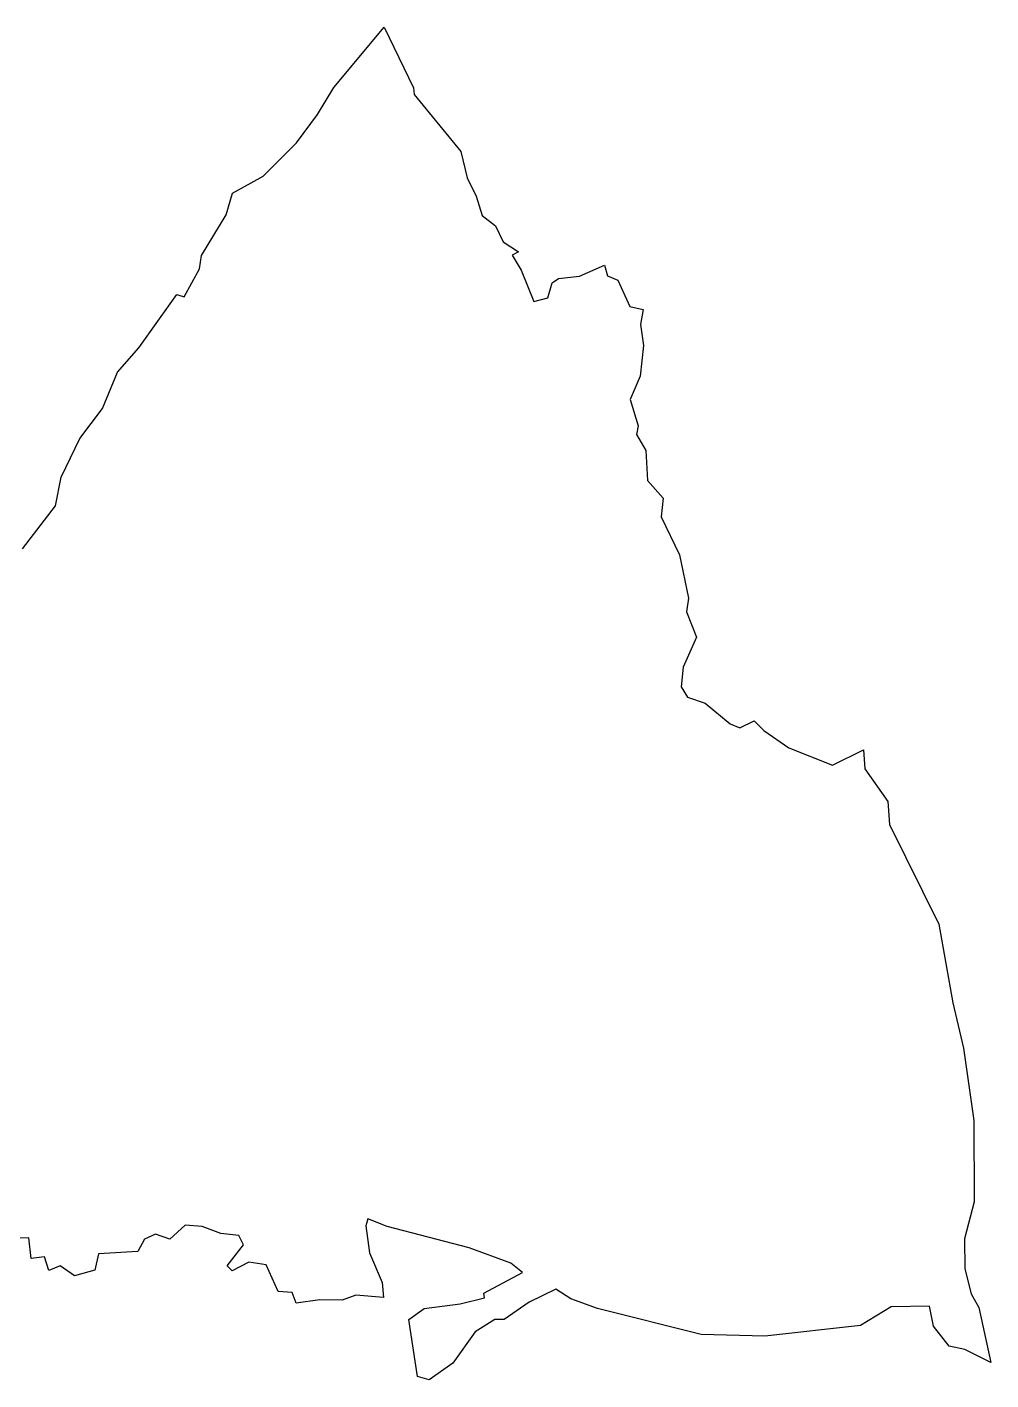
# Model space of a CAD drawing. Header units: metres. Extents: x 351288 to 357899, y 1752801 to 1757437.
# Drawn here: x 354594 to 357899, y 1752801 to 1757437 of the extents above; entities that cross this region are included whole.
import ezdxf

# ---------------------------------------------------------------- set-up
doc = ezdxf.new("R2010")
doc.units = ezdxf.units.M
doc.header["$MEASUREMENT"] = 0
doc.layers.add('village', color=3, linetype='Continuous')

msp = doc.modelspace()

# ---------------------------------------------------------------- linework, layer by layer
at = {"layer": 'village', "color": 3, "true_color": 0x00ff00}
msp.add_polyline3d([(354578.4, 1755648.8, 0), (354690.8, 1755796.5, 0), (354710.1, 1755894.2, 0), (354774, 1756027.4, 0), (354852.5, 1756129.5, 0), (354903.6, 1756254.7, 0), (354977.1, 1756338.1, 0), (355107.7, 1756520.3, 0), (355132.1, 1756512.1, 0), (355185.1, 1756608.2, 0), (355191.7, 1756654, 0), (355276.7, 1756793.2, 0), (355298.3, 1756868.1, 0), (355402.8, 1756925.9, 0), (355517.9, 1757040.1, 0), (355589.3, 1757136.9, 0), (355645, 1757229.6, 0), (355818.5, 1757437.1, 0), (355919.1, 1757228.4, 0), (355921, 1757206.3, 0), (356081.3, 1757010.4, 0), (356102.5, 1756920.6, 0), (356134.1, 1756857.5, 0), (356154.1, 1756791.6, 0), (356200.4, 1756756.2, 0), (356226.3, 1756701.2, 0), (356279, 1756666.9, 0), (356257.5, 1756655.8, 0), (356287.8, 1756603.4, 0), (356331.4, 1756496.1, 0), (356378.9, 1756509.6, 0), (356393.7, 1756560.6, 0), (356415.7, 1756575.5, 0), (356487.8, 1756583, 0), (356574.1, 1756621.3, 0), (356583.7, 1756584.2, 0), (356620, 1756569.7, 0), (356660.8, 1756479.5, 0), (356706.4, 1756469, 0), (356697.7, 1756417.3, 0), (356707, 1756345.9, 0), (356696.1, 1756240.1, 0), (356661.5, 1756160.1, 0), (356689.6, 1756070.2, 0), (356683.9, 1756040.2, 0), (356715.2, 1755986.4, 0), (356720.8, 1755883.6, 0), (356775, 1755822.6, 0), (356767.7, 1755758.9, 0), (356830.9, 1755628.2, 0), (356861.3, 1755479.7, 0), (356854.7, 1755432.5, 0), (356889.2, 1755345.6, 0), (356844, 1755243.6, 0), (356837, 1755175.7, 0), (356858.6, 1755140.4, 0), (356918.6, 1755120.2, 0), (357004.7, 1755049.4, 0), (357037.9, 1755035.4, 0), (357086.9, 1755059, 0), (357120, 1755026, 0), (357205.6, 1754966.8, 0), (357355.9, 1754907.8, 0), (357462.2, 1754959.6, 0), (357466.2, 1754894.6, 0), (357544.9, 1754783, 0), (357550.6, 1754704.7, 0), (357719.9, 1754363, 0), (357768.1, 1754092.6, 0), (357804.3, 1753937.2, 0), (357839.9, 1753690.3, 0), (357841.6, 1753410.8, 0), (357808.1, 1753284.4, 0), (357809.4, 1753181.8, 0), (357831.1, 1753095.7, 0), (357857.1, 1753049.4, 0), (357898.9, 1752860.4, 0), (357809.4, 1752905, 0), (357755.9, 1752916.3, 0), (357701.6, 1752985.4, 0), (357688.3, 1753053.5, 0), (357556.9, 1753051.7, 0), (357451.2, 1752987.1, 0), (357123.9, 1752950.3, 0), (356905, 1752956.6, 0), (356549.7, 1753045.2, 0), (356457.7, 1753078.7, 0), (356407.3, 1753111.9, 0), (356314.9, 1753066.8, 0), (356230.1, 1753008.1, 0), (356197.8, 1753008, 0), (356130.1, 1752965.9, 0), (356053.5, 1752857.8, 0), (355972, 1752800.6, 0), (355932.5, 1752812.2, 0), (355903.1, 1753007.6, 0), (355955.2, 1753045.2, 0), (356078.9, 1753061.1, 0), (356162.3, 1753081.7, 0), (356160.1, 1753097.8, 0), (356292.8, 1753168.3, 0), (356252.9, 1753200.6, 0), (356109.4, 1753252.9, 0), (355828.8, 1753326.5, 0), (355762.7, 1753352.2, 0), (355755.7, 1753328.2, 0), (355767.6, 1753235.8, 0), (355811.2, 1753134.9, 0), (355815.3, 1753083.6, 0), (355721.2, 1753091.6, 0), (355673.8, 1753074, 0), (355597.3, 1753075.3, 0), (355516.7, 1753063.6, 0), (355502.2, 1753099.9, 0), (355454.1, 1753103.3, 0), (355413.6, 1753194.6, 0), (355353.8, 1753204.6, 0), (355297.2, 1753174.2, 0), (355279.4, 1753191.4, 0), (355335.4, 1753263.5, 0), (355319.5, 1753295.6, 0), (355258.3, 1753302.1, 0), (355194.5, 1753326.2, 0), (355135.9, 1753330.7, 0), (355082.9, 1753282.7, 0), (355034.3, 1753300.4, 0), (354996, 1753283, 0), (354973.1, 1753240.6, 0), (354838.7, 1753233.3, 0), (354825.6, 1753177.3, 0), (354756.2, 1753157.3, 0), (354706.9, 1753191.1, 0), (354668.1, 1753176.2, 0), (354653.3, 1753222.3, 0), (354608.2, 1753217.1, 0), (354599.1, 1753287.9, 0), (354490.6, 1753285.2, 0)], dxfattribs=at)
msp.add_polyline3d([(354578.4, 1755648.8, 0), (354690.8, 1755796.5, 0), (354710.1, 1755894.2, 0), (354774, 1756027.4, 0), (354852.5, 1756129.5, 0), (354903.6, 1756254.7, 0), (354977.1, 1756338.1, 0), (355107.7, 1756520.3, 0), (355132.1, 1756512.1, 0), (355185.1, 1756608.2, 0), (355191.7, 1756654, 0), (355276.7, 1756793.2, 0), (355298.3, 1756868.1, 0), (355402.8, 1756925.9, 0), (355517.9, 1757040.1, 0), (355589.3, 1757136.9, 0), (355645, 1757229.6, 0), (355818.5, 1757437.1, 0), (355919.1, 1757228.4, 0), (355921, 1757206.3, 0), (356081.3, 1757010.4, 0), (356102.5, 1756920.6, 0), (356134.1, 1756857.5, 0), (356154.1, 1756791.6, 0), (356200.4, 1756756.2, 0), (356226.3, 1756701.2, 0), (356279, 1756666.9, 0), (356257.5, 1756655.8, 0), (356287.8, 1756603.4, 0), (356331.4, 1756496.1, 0), (356378.9, 1756509.6, 0), (356393.7, 1756560.6, 0), (356415.7, 1756575.5, 0), (356487.8, 1756583, 0), (356574.1, 1756621.3, 0), (356583.7, 1756584.2, 0), (356620, 1756569.7, 0), (356660.8, 1756479.5, 0), (356706.4, 1756469, 0), (356697.7, 1756417.3, 0), (356707, 1756345.9, 0), (356696.1, 1756240.1, 0), (356661.5, 1756160.1, 0), (356689.6, 1756070.2, 0), (356683.9, 1756040.2, 0), (356715.2, 1755986.4, 0), (356720.8, 1755883.6, 0), (356775, 1755822.6, 0), (356767.7, 1755758.9, 0), (356830.9, 1755628.2, 0), (356861.3, 1755479.7, 0), (356854.7, 1755432.5, 0), (356889.2, 1755345.6, 0), (356844, 1755243.6, 0), (356837, 1755175.7, 0), (356858.6, 1755140.4, 0), (356918.6, 1755120.2, 0), (357004.7, 1755049.4, 0), (357037.9, 1755035.4, 0), (357086.9, 1755059, 0), (357120, 1755026, 0), (357205.6, 1754966.8, 0), (357355.9, 1754907.8, 0), (357462.2, 1754959.6, 0), (357466.2, 1754894.6, 0), (357544.9, 1754783, 0), (357550.6, 1754704.7, 0), (357719.9, 1754363, 0), (357768.1, 1754092.6, 0), (357804.3, 1753937.2, 0), (357839.9, 1753690.3, 0), (357841.6, 1753410.8, 0), (357808.1, 1753284.4, 0), (357809.4, 1753181.8, 0), (357831.1, 1753095.7, 0), (357857.1, 1753049.4, 0), (357898.9, 1752860.4, 0), (357809.4, 1752905, 0), (357755.9, 1752916.3, 0), (357701.6, 1752985.4, 0), (357688.3, 1753053.5, 0), (357556.9, 1753051.7, 0), (357451.2, 1752987.1, 0), (357123.9, 1752950.3, 0), (356905, 1752956.6, 0), (356549.7, 1753045.2, 0), (356457.7, 1753078.7, 0), (356407.3, 1753111.9, 0), (356314.9, 1753066.8, 0), (356230.1, 1753008.1, 0), (356197.8, 1753008, 0), (356130.1, 1752965.9, 0), (356053.5, 1752857.8, 0), (355972, 1752800.6, 0), (355932.5, 1752812.2, 0), (355903.1, 1753007.6, 0), (355955.2, 1753045.2, 0), (356078.9, 1753061.1, 0), (356162.3, 1753081.7, 0), (356160.1, 1753097.8, 0), (356292.8, 1753168.3, 0), (356252.9, 1753200.6, 0), (356109.4, 1753252.9, 0), (355828.8, 1753326.5, 0), (355762.7, 1753352.2, 0), (355755.7, 1753328.2, 0), (355767.6, 1753235.8, 0), (355811.2, 1753134.9, 0), (355815.3, 1753083.6, 0), (355721.2, 1753091.6, 0), (355673.8, 1753074, 0), (355597.3, 1753075.3, 0), (355516.7, 1753063.6, 0), (355502.2, 1753099.9, 0), (355454.1, 1753103.3, 0), (355413.6, 1753194.6, 0), (355353.8, 1753204.6, 0), (355297.2, 1753174.2, 0), (355279.4, 1753191.4, 0), (355335.4, 1753263.5, 0), (355319.5, 1753295.6, 0), (355258.3, 1753302.1, 0), (355194.5, 1753326.2, 0), (355135.9, 1753330.7, 0), (355082.9, 1753282.7, 0), (355034.3, 1753300.4, 0), (354996, 1753283, 0), (354973.1, 1753240.6, 0), (354838.7, 1753233.3, 0), (354825.6, 1753177.3, 0), (354756.2, 1753157.3, 0), (354706.9, 1753191.1, 0), (354668.1, 1753176.2, 0), (354653.3, 1753222.3, 0), (354608.2, 1753217.1, 0), (354599.1, 1753287.9, 0), (354490.6, 1753285.2, 0)], dxfattribs=at)

doc.saveas('drawing.dxf')
